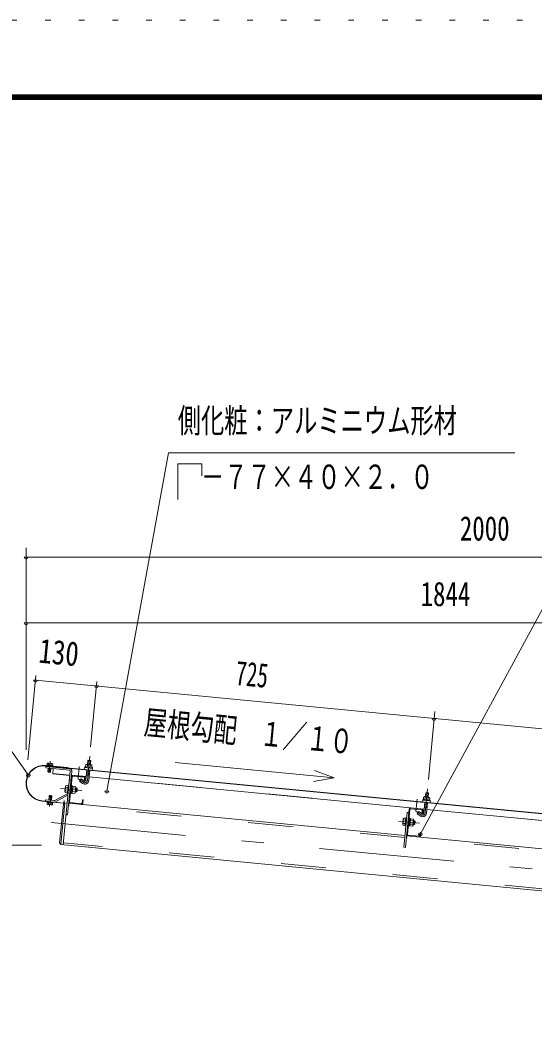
# Model space of a CAD drawing. Units: millimetres, scale not verified. Extents: x -25848 to 25858, y -10500 to 10500.
# Drawn here: x 16004 to 18749, y 5162 to 10500 of the extents above; entities that cross this region are included whole.
import ezdxf
from ezdxf.enums import TextEntityAlignment as Align

# ---------------------------------------------------------------- set-up
doc = ezdxf.new("R2010")
doc.units = ezdxf.units.MM
doc.header["$LTSCALE"] = 60
for name, pattern in [('USER2', [10, 4, -6]), ('USER3', [24, 12, -5, 2, -5]), ('USER4', [3, 0.5, -2.5])]:
    doc.linetypes.add(name, pattern=pattern)
for name, color, linetype, lineweight in [('0-6_2-02BOLD', 7, 'Continuous', 18), ('0-7_2-12HIDDEN', 3, 'USER2', 18), ('0-8_2-22CENTER', 3, 'USER3', 18), ('0-9_2-42THIN', 4, 'Continuous', 18), ('0-A_2-52DIM', 3, 'Continuous', 18), ('0-C_F-F1PAPER', 5, 'Continuous', 18), ('0-D_F-E_J_ADD', 5, 'USER4', 18)]:
    doc.layers.add(name, color=color, linetype=linetype, lineweight=lineweight)
doc.styles.add('ＭＳ ゴシック', font='')
doc.styles.get('ＭＳ ゴシック').set_extended_font_data('MS Gothic')

msp = doc.modelspace()

# ---------------------------------------------------------------- linework, layer by layer
at = {"layer": '0-6_2-02BOLD'}
for p, q in [((20064.74, 6141.83), (16141.13, 6519.63)), ((16155.31, 6518.26), (16154.97, 6514.65)), ((16156.1, 6523.45), (16156.94, 6532.15)), ((16169.91, 6513.21), (16170.25, 6516.82)), ((16170.47, 6522.08), (16171.3, 6530.78)), ((16182.34, 6512.01), (16182.7, 6515.62)), ((16182.57, 6514.38), (20064.62, 6140.58)), ((16362.6, 6512.36), (16363.82, 6525.11)), ((16381.6, 6546.8), (16366.67, 6548.23)), ((16379.98, 6523.56), (16378.75, 6510.81)), ((16167.43, 6487.21), (16169.15, 6505.24)), ((16272.68, 6490.26), (16234.95, 6098.44)), ((16272.67, 6490.25), (16261.62, 6375.47)), ((16281.86, 6460.37), (16269.01, 6326.98)), ((16358.27, 6461.05), (16278.64, 6468.71)), ((16344.95, 6458.31), (16286.22, 6463.97)), ((16356.46, 6442.23), (16361.75, 6497.13)), ((16374.09, 6468.85), (16359.16, 6470.29)), ((16376.68, 6495.69), (16371.39, 6440.78)), ((18162.43, 6287.32), (16373.2, 6459.61)), ((16268.28, 6444.59), (16276.24, 6443.83)), ((16321.54, 6436.62), (16337.41, 6425.3)), ((16348.55, 6453.94), (16346.92, 6437.02)), ((16259.27, 6371.94), (16189.19, 6334.38)), ((16192.97, 6327.32), (16260.47, 6363.51)), ((16258.5, 6384.74), (16246.55, 6385.9)), ((16248.35, 6404.57), (16260.3, 6403.42)), ((16278.83, 6387.19), (16284.29, 6391.69)), ((16284.77, 6396.66), (16279.31, 6392.17)), ((16297.83, 6380.96), (16283.39, 6382.35)), ((16285.19, 6401.02), (16299.63, 6399.64)), ((16304.48, 6379.7), (16306.39, 6399.6)), ((18170.82, 6374.51), (18185.76, 6373.08)), ((16235.38, 6319.43), (16122.9, 6330.25)), ((16123.02, 6331.5), (16235.5, 6320.67)), ((16156.89, 6322.95), (16156.07, 6314.25)), ((16170.43, 6312.89), (16171.26, 6321.58)), ((16264.26, 6319.4), (18060.46, 6146.45)), ((16272.61, 6322.62), (16331.34, 6316.96)), ((18160.62, 6268.5), (18165.9, 6323.4)), ((18166.75, 6338.64), (18167.98, 6351.39)), ((18180.83, 6321.97), (18175.55, 6267.06)), ((18184.14, 6349.83), (18182.91, 6337.08)), ((18072.44, 6270.87), (18080.4, 6270.1)), ((18073.17, 6153.26), (18086.01, 6286.64)), ((18090.38, 6290.24), (18149.1, 6284.58)), ((18178.25, 6295.12), (18163.32, 6296.57)), ((19966.58, 6113.6), (18177.36, 6285.89)), ((18050.71, 6212.17), (18062.66, 6211.02)), ((18064.46, 6229.7), (18052.51, 6230.85)), ((18081.43, 6197.29), (18077.44, 6197.67)), ((18086.57, 6198.56), (18081.59, 6199.04)), ((18082.99, 6213.46), (18088.45, 6217.96)), ((18088.92, 6222.94), (18083.47, 6218.44)), ((18087.54, 6208.62), (18101.99, 6207.23)), ((18103.78, 6225.91), (18089.34, 6227.3)), ((18090.24, 6236.64), (18104.69, 6235.25)), ((18110.55, 6225.88), (18105.58, 6226.36)), ((18068.42, 6145.68), (19864.61, 5972.73)), ((18135.49, 6143.24), (18076.77, 6148.89))]:
    msp.add_line(p, q, dxfattribs=at)
for points in [[(16141.25, 6520.87), (16257.47, 6509.68), (16257.35, 6508.44)], [(16268.95, 6503.67), (16142.53, 6515.84), (16141.76, 6507.88), (16268.18, 6495.71)], [(16176.43, 6531.56), (16152.04, 6533.89), (16149.75, 6532.84), (16148.92, 6524.14)], [(16176.43, 6531.56), (16178.49, 6530.1), (16177.66, 6521.4)], [(16386.84, 6510.03), (16388.06, 6522.78), (16386.02, 6524.23), (16358.03, 6526.93), (16355.74, 6525.89), (16354.51, 6513.15)], [(16364.56, 6526.31), (16366.67, 6548.23), (16368.03, 6549.36), (16380.47, 6548.16), (16381.6, 6546.8), (16379.49, 6524.86)], [(16154.21, 6506.68), (16152.5, 6488.64), (16154.75, 6485.92), (16164.71, 6484.96), (16167.43, 6487.21), (16152.5, 6488.64)], [(16270.57, 6468.36), (16178.99, 6477.17), (16181.58, 6504.05)], [(16280.64, 6489.49), (16258.27, 6257.19), (16250.31, 6257.95)], [(16261.2, 6412.76), (16249.25, 6413.92), (16247.23, 6411.08), (16244.21, 6379.73), (16245.65, 6376.56), (16257.6, 6375.41)], [(16261.34, 6372.55), (16257.37, 6372.93), (16261.44, 6415.24), (16265.42, 6414.86)], [(16273.29, 6371.4), (16277.27, 6371.02), (16281.35, 6413.32), (16277.37, 6413.7)], [(16281.18, 6411.58), (16286.16, 6411.1), (16282.42, 6372.28), (16277.44, 6372.75)], [(16282.49, 6373.01), (16296.93, 6371.62), (16298.95, 6374.45), (16301.97, 6405.81), (16300.53, 6408.97), (16286.09, 6410.36)], [(16346.12, 6437.51), (16330.25, 6448.83), (16321.54, 6436.62)], [(16346.92, 6437.02), (16350.9, 6436.64), (16352.53, 6453.56)], [(16172.84, 6335.11), (16174.86, 6356.4), (16159.94, 6357.82), (16157.9, 6336.55)], [(16159.94, 6357.82), (16162.66, 6360.07), (16172.61, 6359.12), (16174.86, 6356.4)], [(16301.42, 6400.08), (16306.39, 6399.6), (16309.77, 6395.51), (16308.57, 6383.07), (16304.48, 6379.7), (16299.51, 6380.18)], [(18190.99, 6336.31), (18192.22, 6349.06), (18190.17, 6350.52), (18162.18, 6353.21), (18159.89, 6352.17), (18158.67, 6339.42)], [(18168.71, 6352.58), (18170.82, 6374.51), (18172.19, 6375.64), (18184.63, 6374.44), (18185.76, 6373.08), (18183.64, 6351.14)], [(16186.35, 6333.81), (16140.5, 6338.22), (16139.73, 6330.25), (16185.58, 6325.84)], [(16178.45, 6320.9), (16177.62, 6312.2), (16175.31, 6311.15), (16150.93, 6313.48), (16148.88, 6314.94), (16149.7, 6323.64)], [(16243.86, 6321.37), (16235.68, 6314.62), (16215.76, 6107.82), (16222.51, 6099.64), (20025.42, 5733.46)], [(16222.51, 6099.64), (16243.86, 6321.37), (16256.3, 6320.17)], [(16238.23, 6322.91), (16239.31, 6334.11), (16240.55, 6334), (16239.47, 6322.8)], [(16335.71, 6320.56), (16337.33, 6337.48), (16341.32, 6337.1), (16339.69, 6320.18)], [(18082.03, 6287.02), (18062.43, 6083.47), (18054.47, 6084.23), (18072.44, 6270.87)], [(18150.27, 6263.79), (18134.4, 6275.11), (18125.69, 6262.9), (18141.57, 6251.58)], [(18152.7, 6280.22), (18151.07, 6263.3), (18155.06, 6262.91), (18156.69, 6279.83)], [(18061.75, 6201.68), (18049.8, 6202.84), (18048.36, 6206), (18051.38, 6237.36), (18053.4, 6240.19), (18065.36, 6239.04)], [(18069.58, 6241.13), (18065.59, 6241.51), (18061.52, 6199.21), (18065.5, 6198.82)], [(18081.43, 6197.29), (18085.51, 6239.59), (18081.52, 6239.98)], [(18085.33, 6237.85), (18090.31, 6237.37), (18086.57, 6198.56)], [(18104.69, 6235.25), (18106.12, 6232.08), (18103.11, 6200.73), (18101.09, 6197.89), (18086.65, 6199.29)], [(18103.66, 6206.45), (18108.63, 6205.97), (18110.55, 6225.88), (18113.93, 6221.79), (18112.73, 6209.34), (18108.63, 6205.97)], [(18143.84, 6146.45), (18145.47, 6163.37), (18141.48, 6163.75), (18139.86, 6146.84)]]:
    msp.add_lwpolyline(points, dxfattribs=at)
for points in [[(16178.85, 6521.29), (16178.46, 6517.3), (16147.35, 6520.27), (16147.73, 6524.25)], [(16350.77, 6513.5), (16350.38, 6509.53), (16390.2, 6505.69), (16390.58, 6509.67)], [(16180.01, 6324.77), (16179.63, 6320.79), (16148.52, 6323.75), (16148.9, 6327.73)], [(18154.92, 6339.78), (18194.74, 6335.94), (18194.35, 6331.96), (18154.54, 6335.8)]]:
    msp.add_lwpolyline(points, close=True, dxfattribs=at)
for centre, radius, start, end in [((16132.08, 6425.56), 95.75, 84.49997, 264.49997), ((16132.08, 6425.56), 94.5, 84.49997, 264.49997), ((16152.91, 6527.98), 5.79, 46.00594, 84.55217), ((16162.22, 6511.54), 21.27, 64.72084, 104.38129), ((16174.46, 6525.93), 5.79, 84.55217, 123.0836), ((16359.21, 6519.6), 7.19, 50.11574, 110.11574), ((16369.44, 6498.84), 26.87, 66.91203, 102.08795), ((16383.46, 6517.26), 7.19, 58.88425, 118.88425), ((16267.7, 6490.73), 5, 354.49998, 84.49997), ((16267.7, 6490.73), 13, 354.49998, 84.49997), ((16285.84, 6459.98), 8, 84.4973, 174.4973), ((16285.84, 6459.98), 4, 84.4973, 174.4973), ((16344.57, 6454.32), 8, 354.50143, 84.50122), ((16352.39, 6504.31), 5, 84.4998, 264.4998), ((16387.23, 6500.95), 5, 264.50061, 84.50061), ((16254.22, 6408.72), 7.19, 174.49905, 215.22588), ((16349.93, 6442.85), 21.56, 234.5, 354.5), ((16344.57, 6454.32), 4, 354.5092, 84.50122), ((16349.93, 6442.85), 6.57, 234.5, 354.5), ((16251.52, 6380.7), 7.19, 133.77223, 174.49905), ((16271.74, 6392.9), 26.15, 153.47365, 195.52446), ((16257.14, 6375.9), 4.5, 298.20261, 313.75566), ((16291.96, 6376.81), 7.19, 354.49905, 35.22588), ((16274.44, 6392.64), 26.15, 333.47365, 15.52446), ((16294.66, 6404.83), 7.19, 313.77223, 354.49905), ((18163.36, 6345.87), 7.19, 50.11574, 110.11574), ((18173.6, 6325.12), 26.87, 66.91203, 102.08795), ((16152.91, 6319.11), 5.79, 264.55217, 303.0836), ((16165.15, 6333.5), 21.27, 244.72084, 284.38129), ((16174.45, 6317.05), 5.79, 226.00594, 264.55217), ((16186.83, 6338.78), 13, 264.49997, 298.1879), ((16186.83, 6338.78), 5, 264.49997, 298.18448), ((16235.74, 6323.15), 3.75, 264.49997, 354.49997), ((16235.74, 6323.15), 2.5, 264.49997, 354.49997), ((16272.99, 6326.6), 8, 174.4973, 264.48845), ((16272.99, 6326.6), 4, 174.4973, 264.48845), ((16331.72, 6320.94), 8, 264.49953, 354.50208), ((16331.72, 6320.94), 4, 264.49953, 354.5092), ((18156.55, 6330.59), 5, 84.4998, 264.4998), ((18187.61, 6343.54), 7.19, 58.88425, 118.88425), ((18191.39, 6327.23), 5, 264.50061, 84.50061), ((18089.99, 6286.26), 8, 84.4973, 174.4973), ((18089.99, 6286.26), 4, 84.4973, 174.4973), ((18154.08, 6269.13), 21.56, 234.5, 354.5), ((18148.72, 6280.6), 4, 354.5092, 84.50122), ((18148.72, 6280.6), 8, 354.50143, 84.50122), ((18154.08, 6269.13), 6.57, 234.5, 354.5), ((18055.68, 6206.98), 7.19, 133.77223, 174.49905), ((18075.9, 6219.17), 26.15, 153.47365, 195.52446), ((18058.38, 6235), 7.19, 174.49905, 215.22588), ((18078.59, 6218.91), 26.15, 333.47365, 15.52446), ((18096.12, 6203.08), 7.19, 354.49905, 35.22588), ((18098.81, 6231.1), 7.19, 313.77223, 354.49905), ((18077.15, 6152.87), 8, 174.4973, 264.48845), ((18077.15, 6152.87), 4, 174.4973, 264.48845), ((18135.88, 6147.22), 8, 264.49953, 354.50208), ((18135.88, 6147.22), 4, 264.49953, 354.5092)]:
    msp.add_arc(centre, radius, start, end, dxfattribs=at)
at = {"layer": '0-7_2-12HIDDEN'}
for p, q in [((16270.68, 6469.6), (16179.11, 6478.42)), ((16358.39, 6462.29), (16278.76, 6469.95)), ((18162.54, 6288.57), (16373.32, 6460.85)), ((18059.45, 6136), (16263.25, 6308.95)), ((19966.7, 6114.85), (18177.48, 6287.13)), ((20026.42, 5743.91), (16235.96, 6108.89)), ((19863.6, 5962.27), (18067.41, 6135.23))]:
    msp.add_line(p, q, dxfattribs=at)
at = {"layer": '0-8_2-22CENTER'}
for p, q in [((16376.33, 6570.31), (16363.93, 6441.51)), ((16159.43, 6482.7), (16165.26, 6543.16)), ((16314.39, 6448.69), (16320.76, 6514.89)), ((16341.77, 6431.41), (16317.85, 6448.46)), ((16167.93, 6362.33), (16162.11, 6301.88)), ((16220.83, 6397.8), (16334.05, 6386.89)), ((18168.08, 6267.78), (18180.48, 6396.58)), ((18118.54, 6274.97), (18124.91, 6341.16)), ((18122.01, 6274.74), (18145.92, 6257.68)), ((16170.97, 6216.49), (20036.09, 5844.33)), ((18138.21, 6213.17), (18024.99, 6224.08))]:
    msp.add_line(p, q, dxfattribs=at)
for centre in [(16349.93, 6442.85), (18154.08, 6269.13)]:
    msp.add_arc(centre, 14.06, 234.5, 354.5, dxfattribs=at)
at = {"layer": '0-9_2-42THIN'}
for p, q in [((16157.31, 6518.07), (16156.97, 6514.45)), ((16167.92, 6513.4), (16168.27, 6517.01)), ((16368.03, 6549.36), (16365.8, 6526.19)), ((16378.25, 6524.98), (16380.47, 6548.16)), ((16156.21, 6506.49), (16154.3, 6486.46)), ((16165.25, 6485.41), (16167.16, 6505.43)), ((16358.71, 6465.64), (16360.41, 6470.17)), ((16360.41, 6470.17), (16362.99, 6497.01)), ((16159.9, 6336.35), (16162.11, 6359.63)), ((16173.06, 6358.58), (16170.84, 6335.3)), ((16299.74, 6382.67), (16307.21, 6381.95)), ((16308.65, 6396.88), (16301.18, 6397.6)), ((18172.19, 6375.64), (18169.96, 6352.46)), ((18182.4, 6351.26), (18184.63, 6374.44)), ((18103.9, 6208.94), (18111.36, 6208.22)), ((18112.8, 6223.15), (18105.34, 6223.87))]:
    msp.add_line(p, q, dxfattribs=at)
for points in [[(16375.43, 6495.81), (16372.85, 6468.97), (16373.65, 6464.2)], [(18162.87, 6291.92), (18164.56, 6296.44), (18167.15, 6323.28)], [(18179.59, 6322.09), (18177, 6295.25), (18177.8, 6290.48)]]:
    msp.add_lwpolyline(points, dxfattribs=at)
at = {"layer": '0-A_2-52DIM'}
for p, q in [((19246.39, 8189.93), (18142.52, 6156.37)), ((16036.4, 6603.74), (16036.4, 7682.47)), ((16046.4, 7632.46), (16026.4, 7632.46)), ((16036.4, 7632.46), (21036.39, 7632.46)), ((16046.4, 7282.46), (16026.4, 7282.46)), ((21036.39, 7282.47), (16036.4, 7282.47)), ((16088.77, 7000.9), (16045.55, 6551.99)), ((16096.48, 6977.09), (16076.48, 6977.09)), ((16086.48, 6977.09), (20020.78, 6598.25)), ((16381.12, 6620.08), (16414.76, 6969.51)), ((16422.47, 6945.7), (16402.47, 6945.7)), ((18185.27, 6446.36), (18220.22, 6809.3)), ((18226.63, 6771.97), (18206.63, 6771.97)), ((17682.14, 6454.21), (16832.56, 6536.01)), ((16058.35, 6470.46), (16038.35, 6470.46)), ((17682.14, 6454.21), (17576.77, 6493.61)), ((17571.18, 6435.64), (17682.14, 6454.21)), ((16477.85, 6384.25), (16457.85, 6384.25)), ((18152.52, 6156.37), (18132.52, 6156.37)), ((16118.02, 6094.92), (14558.9, 6094.92))]:
    msp.add_line(p, q, dxfattribs=at)
for points in [[(16467.85, 6384.25), (16796.4, 8189.93), (18646.4, 8189.93)], [(16975.18, 8066.98), (16975.18, 8131.37), (16846.4, 8131.37), (16846.4, 7939.93)], [(16048.35, 6470.46), (15396.39, 7394.93), (12796.4, 7394.93)]]:
    msp.add_lwpolyline(points, dxfattribs=at)
for centre in [(16036.4, 7632.46), (16036.4, 7282.46), (16086.48, 6977.09), (16412.47, 6945.7), (18216.63, 6771.97), (16048.35, 6470.46), (16467.85, 6384.25), (18142.52, 6156.37)]:
    msp.add_arc(centre, 10, 180, 0, dxfattribs=at)
at = {"layer": '0-C_F-F1PAPER'}
for points in [[(25357.81, -10000), (25357.81, 10100), (-3342.19, 10100), (-3342.19, -10000)], [(25355.3, -9997.5), (25355.3, 10097.5), (-3339.69, 10097.5), (-3339.69, -9997.5)], [(25352.81, -9995), (-3337.19, -9995), (-3337.19, 10095), (25352.81, 10095)], [(25350.31, -9992.5), (25350.31, 10092.5), (-3334.69, 10092.5), (-3334.69, -9992.5)], [(25347.81, -9990), (-3332.19, -9990), (-3332.19, 10090), (25347.81, 10090)], [(25345.31, -9987.5), (25345.31, 10087.5), (-3329.69, 10087.5), (-3329.69, -9987.5)], [(25342.8, -9985), (-3327.19, -9985), (-3327.19, 10085), (25342.8, 10085)], [(25340.31, -9982.5), (25340.31, 10082.5), (-3324.69, 10082.5), (-3324.69, -9982.5)], [(25337.81, -9980), (25337.81, 10080), (-3322.19, 10080), (-3322.19, -9980)], [(25335.31, -9977.5), (25335.31, 10077.5), (-3319.69, 10077.5), (-3319.69, -9977.5)], [(25332.81, -9975), (-3317.19, -9975), (-3317.19, 10075), (25332.81, 10075)]]:
    msp.add_lwpolyline(points, close=True, dxfattribs=at)
at = {"layer": '0-D_F-E_J_ADD'}
msp.add_lwpolyline([(25857.81, -10500), (-3842.19, -10500), (-3842.19, 10500), (25857.81, 10500)], close=True, dxfattribs=at)

# ---------------------------------------------------------------- texts
at = {"layer": '0-A_2-52DIM', "color": 7, "style": 'ＭＳ ゴシック'}
for s, width, p in [('側化粧：アルミニウム形材', 0.7, (16846.4, 8257.7)), ('\u3000－７７×４０×２．０', 0.7, (16846.4, 7957.69)), ('2000', 0.75, (18353.36, 7682.46)), ('1844', 0.75, (18143.84, 7332.46))]:
    msp.add_text(s, height=130.2, dxfattribs=dict(at, width=width)).set_placement(p, align=Align.BOTTOM_LEFT)
for s, width, p in [('130', 0.8, (16096.13, 7031.67)), ('725', 0.65, (17147.31, 6912.61)), ('屋根勾配\u3000１／１０', 0.7, (16658.03, 6649.91))]:
    msp.add_text(s, height=130.2, rotation=354.5, dxfattribs=dict(at, width=width)).set_placement(p, align=Align.BOTTOM_LEFT)

doc.saveas('drawing.dxf')
